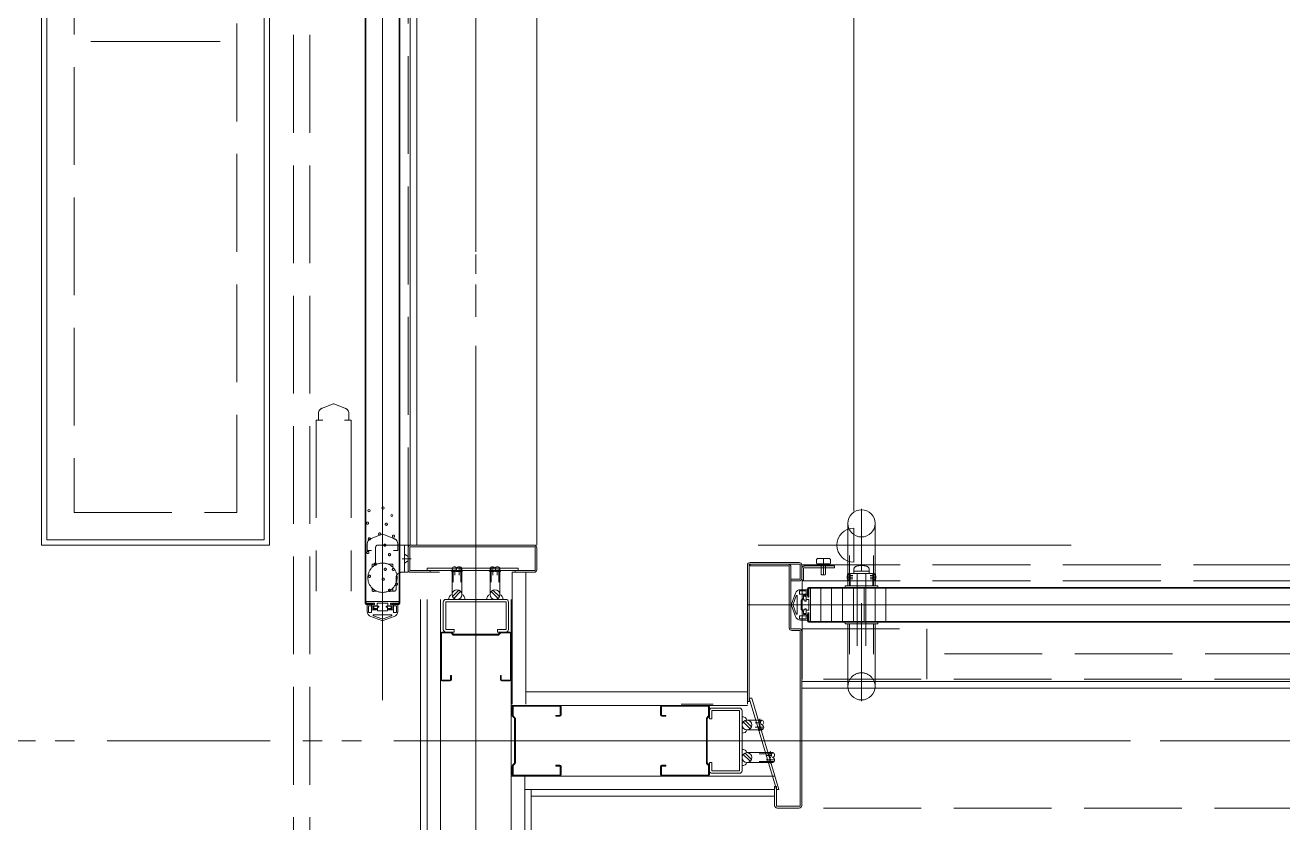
# Model space of a CAD drawing. Units: millimetres at full size. Extents: x -12803 to 120774, y -9413 to 101127.
# Drawn here: x 81859 to 83017, y 17721 to 18455 of the extents above; entities that cross this region are included whole.
import ezdxf

# ---------------------------------------------------------------- set-up
doc = ezdxf.new("R2010")
doc.units = ezdxf.units.MM
doc.header["$LTSCALE"] = 30
for name, pattern in [('CHAIN2', [12, 9, -1, 1, -1]), ('DASHED3', [4, 3, -1]), ('DOUBLE_CHAIN1', [8.8, 5, -1, 0.6, -0.6, 0.6, -1])]:
    doc.linetypes.add(name, pattern=pattern)
doc.layers.add('0-0_NoName', color=7, linetype='Continuous')
for name, color, linetype, lineweight in [('1-3_AIHO15-壁開口寸法・コメント', 7, 'Continuous', 15), ('2-1_躯体', 7, 'Continuous', 15), ('2-2_間仕切り芯', 7, 'DOUBLE_CHAIN1', 15), ('2-3_間仕切り', 7, 'Continuous', 15), ('2-A_建具', 7, 'Continuous', 15), ('2-B_金物', 7, 'Continuous', 15), ('3-2_AIHO08-壁芯', 7, 'CHAIN2', 15)]:
    doc.layers.add(name, color=color, linetype=linetype, lineweight=lineweight)

# ---------------------------------------------------------------- blocks, each defined once
blk = doc.blocks.new('グループ部品-720')
at = {"layer": '1-3_AIHO15-壁開口寸法・コメント'}
for p, q in [((82622.27, 18007.66), (82622.27, 18038.91)), ((82622.27, 17960.79), (82622.27, 17992.04))]:
    blk.add_line(p, q, dxfattribs=at)
blk.add_arc((82622.27, 17976.41), 15.62, 90, 270, dxfattribs=at)
blk = doc.blocks.new('グループ部品-722')
at = {"layer": '1-3_AIHO15-壁開口寸法・コメント'}
for p, q in [((82622.27, 18038.91), (82622.27, 19343.91)), ((82534.28, 17976.41), (82822.27, 17976.41))]:
    blk.add_line(p, q, dxfattribs=at)
blk.add_blockref('グループ部品-720', (0, 0), dxfattribs=at)
blk = doc.blocks.new('グループ部品-732')
at = {"layer": '2-1_躯体'}
for p, q in [((82320.36, 17841.41), (82524.36, 17841.41)), ((82306.86, 17828.91), (82524.36, 17828.91)), ((82306.86, 17763.91), (82549.36, 17763.91)), ((82319.36, 17751.41), (82549.36, 17751.41)), ((82325.36, 17745.41), (82549.36, 17745.41))]:
    blk.add_line(p, q, dxfattribs=at)
at = {"layer": '2-2_間仕切り芯'}
for p, q in [((82274.36, 20799.98), (82274.36, 5670.44)), ((81670.87, 17796.41), (85921.37, 17796.41))]:
    blk.add_line(p, q, dxfattribs=at)
at = {"layer": '2-3_間仕切り'}
for p, q in [((82313.36, 17955.31), (82229.36, 17955.31)), ((82313.36, 17953.01), (82229.36, 17953.01)), ((82223.36, 17926.41), (82223.36, 17251.41)), ((82229.36, 17926.41), (82229.36, 17251.41)), ((82241.86, 17926.41), (82241.86, 17222.01)), ((82306.86, 17926.41), (82306.86, 13982.41)), ((82319.36, 17763.91), (82319.36, 13328.91)), ((82325.36, 17751.41), (82325.36, 13347.41))]:
    blk.add_line(p, q, dxfattribs=at)
at = {"layer": '2-A_建具'}
for p, q in [((82330.36, 17976.41), (82330.36, 19408.81)), ((82213.86, 17976.41), (82213.86, 19406.41)), ((82219.86, 17976.41), (82219.86, 19406.41)), ((82188.36, 17833.68), (82188.36, 18768.96)), ((82172.36, 18625.11), (82172.36, 17922.71)), ((82172.96, 18625.41), (82172.96, 17922.41)), ((82203.76, 18625.41), (82203.76, 17922.41)), ((82204.36, 18625.11), (82204.36, 17922.71)), ((82172.36, 17978.01), (82172.36, 18027.41)), ((82204.36, 17978.01), (82204.36, 18027.41)), ((82616.86, 17938.91), (82616.86, 17996.41)), ((82641.86, 17938.91), (82641.86, 17996.41)), ((82204.36, 17976.41), (82270.36, 17976.41)), ((82211.86, 17951.61), (82211.86, 17976.41)), ((82211.86, 17953.81), (82211.86, 17974.01)), ((82213.46, 17974.81), (82328.76, 17974.81)), ((82213.46, 17953.01), (82213.46, 17974.81)), ((82214.26, 17976.41), (82327.96, 17976.41)), ((82328.76, 17974.81), (82328.76, 17953.01)), ((82330.36, 17974.01), (82330.36, 17953.81)), ((82526.76, 17960.41), (82571.96, 17960.41)), ((82211.66, 17951.41), (82205.86, 17951.41)), ((82213.46, 17953.01), (82232.36, 17953.01)), ((82240.86, 17951.41), (82214.26, 17951.41)), ((82229.36, 17953.01), (82229.36, 17955.31)), ((82232.36, 17951.41), (82232.36, 17953.01)), ((82252.36, 17954.91), (82252.36, 17930.91)), ((82253.36, 17953.76), (82253.36, 17942.21)), ((82254.86, 17953.42), (82254.86, 17948.65)), ((82258.86, 17956.4), (82258.86, 17948.65)), ((82260.36, 17956.07), (82260.36, 17942.21)), ((82261.36, 17954.91), (82261.36, 17930.91)), ((82287.36, 17954.91), (82287.36, 17930.91)), ((82288.36, 17956.07), (82288.36, 17942.21)), ((82289.86, 17956.4), (82289.86, 17948.65)), ((82293.86, 17953.42), (82293.86, 17948.65)), ((82295.36, 17953.76), (82295.36, 17942.21)), ((82296.36, 17954.91), (82296.36, 17930.91)), ((82327.96, 17951.41), (82307.86, 17951.41)), ((82307.86, 17951.41), (82307.86, 17829.91)), ((82310.36, 17953.01), (82310.36, 17951.41)), ((82310.36, 17953.01), (82328.76, 17953.01)), ((82313.36, 17955.31), (82313.36, 17953.01)), ((82320.36, 17951.41), (82320.36, 17829.91)), ((82524.36, 17829.91), (82524.36, 17958.01)), ((82525.96, 17958.81), (82525.96, 17832.41)), ((82525.96, 17958.81), (82572.76, 17958.81)), ((82526.96, 17958.81), (82526.96, 17957.21)), ((82526.96, 17957.21), (82562.76, 17957.21)), ((82562.76, 17957.21), (82562.76, 17900.21)), ((82564.36, 17956.41), (82564.36, 17899.41)), ((82572.76, 17945.01), (82572.76, 17958.81)), ((82574.36, 17945.81), (82574.36, 17958.01)), ((82574.36, 17954.81), (82574.36, 17944.21)), ((82618.86, 17938.91), (82618.86, 17949.41)), ((82639.86, 17938.91), (82639.86, 17949.41)), ((82564.36, 17945.01), (82572.76, 17945.01)), ((82564.36, 17943.41), (82571.96, 17943.41)), ((82575.96, 17944.21), (82574.36, 17944.21)), ((82579.76, 17929.91), (82579.76, 17936.51)), ((82580.36, 17929.91), (82580.36, 17936.81)), ((82580.36, 17936.81), (83403.36, 17936.81)), ((82580.66, 17937.41), (83403.06, 17937.41)), ((82580.86, 17928.66), (82580.86, 17936.16)), ((82581.36, 17936.66), (82581.86, 17936.66)), ((82582.36, 17921.71), (82582.36, 17936.16)), ((82591.86, 17906.01), (82591.86, 17936.81)), ((82601.86, 17906.01), (82601.86, 17936.81)), ((82611.86, 17906.01), (82611.86, 17936.81)), ((82644.36, 17938.91), (82614.36, 17938.91)), ((82614.36, 17937.41), (82614.36, 17938.91)), ((82644.36, 17937.41), (82614.36, 17937.41)), ((82621.86, 17906.01), (82621.86, 17936.81)), ((82631.86, 17906.01), (82631.86, 17936.81)), ((82641.86, 17906.01), (82641.86, 17936.81)), ((82644.36, 17937.41), (82644.36, 17938.91)), ((82651.86, 17906.01), (82651.86, 17936.81)), ((82246.76, 17926.41), (82301.96, 17926.41)), ((82252.76, 17929.04), (82258.72, 17935.01)), ((82253.99, 17927.44), (82260.32, 17933.78)), ((82294.72, 17927.44), (82288.39, 17933.78)), ((82295.95, 17929.04), (82289.99, 17935.01)), ((82568.55, 17932.13), (82564.88, 17922.1)), ((82566.48, 17922.1), (82569.29, 17929.77)), ((82570.26, 17913.22), (82570.26, 17929.6)), ((82572.26, 17934.21), (82578.56, 17934.21)), ((82572.26, 17931.41), (82572.26, 17934.21)), ((82574.76, 17931.41), (82572.26, 17931.41)), ((82573.25, 17935.41), (82579.46, 17935.41)), ((82573.76, 17925.91), (82577.26, 17925.91)), ((82573.76, 17916.91), (82573.76, 17925.91)), ((82574.76, 17931.41), (82574.76, 17926.91)), ((82574.76, 17926.91), (82575.96, 17926.91)), ((82574.86, 17931.41), (82578.52, 17931.41)), ((82574.86, 17927.41), (82574.86, 17931.41)), ((82575.86, 17930.41), (82578.36, 17930.41)), ((82575.96, 17926.91), (82575.96, 17928.91)), ((82576.46, 17929.41), (82577.76, 17929.41)), ((82577.26, 17925.91), (82577.26, 17924.91)), ((82577.26, 17924.91), (82578.26, 17924.91)), ((82578.26, 17924.91), (82578.26, 17928.91)), ((82578.36, 17930.41), (82578.36, 17926.41)), ((82578.36, 17926.41), (82580.86, 17926.41)), ((82578.56, 17931.41), (82578.56, 17934.21)), ((82578.56, 17931.41), (82579.76, 17931.41)), ((82579.86, 17928.66), (82579.51, 17930.59)), ((82579.76, 17929.91), (82580.36, 17929.91)), ((82579.86, 17928.66), (82580.86, 17928.66)), ((82580.86, 17916.41), (82580.86, 17926.41)), ((82173.11, 17923.41), (82173.11, 17923.91)), ((82179.86, 17921.81), (82173.26, 17921.81)), ((82188.06, 17924.41), (82173.61, 17924.41)), ((82181.11, 17922.91), (82173.61, 17922.91)), ((82174.36, 17915.3), (82174.36, 17921.51)), ((82178.36, 17920.61), (82175.56, 17920.61)), ((82175.56, 17914.31), (82175.56, 17920.61)), ((82178.36, 17914.31), (82175.56, 17914.31)), ((82178.36, 17920.61), (82178.36, 17921.81)), ((82178.36, 17916.91), (82178.36, 17920.58)), ((82182.36, 17916.91), (82178.36, 17916.91)), ((82178.36, 17916.81), (82182.86, 17916.81)), ((82178.36, 17916.81), (82178.36, 17914.31)), ((82181.11, 17921.91), (82179.18, 17921.56)), ((82179.36, 17917.91), (82179.36, 17920.41)), ((82179.36, 17920.41), (82183.36, 17920.41)), ((82180.36, 17918.51), (82180.36, 17919.81)), ((82184.86, 17920.31), (82180.86, 17920.31)), ((82182.86, 17918.01), (82180.86, 17918.01)), ((82181.11, 17921.91), (82181.11, 17922.91)), ((82182.86, 17916.81), (82182.86, 17918.01)), ((82183.36, 17920.41), (82183.36, 17922.91)), ((82193.36, 17922.91), (82183.36, 17922.91)), ((82183.86, 17915.81), (82183.86, 17919.31)), ((82183.86, 17919.31), (82184.86, 17919.31)), ((82192.86, 17915.81), (82183.86, 17915.81)), ((82184.86, 17919.31), (82184.86, 17920.31)), ((82188.06, 17924.41), (82188.36, 17924.11)), ((82188.36, 17924.11), (82188.66, 17924.41)), ((82203.11, 17924.41), (82188.66, 17924.41)), ((82191.86, 17919.31), (82191.86, 17920.31)), ((82195.86, 17920.31), (82191.86, 17920.31)), ((82192.86, 17919.31), (82191.86, 17919.31)), ((82192.86, 17915.81), (82192.86, 17919.31)), ((82193.36, 17922.91), (82193.36, 17920.41)), ((82197.36, 17920.41), (82193.36, 17920.41)), ((82193.86, 17916.81), (82193.86, 17918.01)), ((82193.86, 17918.01), (82195.86, 17918.01)), ((82193.86, 17916.81), (82198.36, 17916.81)), ((82194.36, 17916.91), (82194.36, 17917.91)), ((82197.36, 17917.91), (82194.36, 17917.91)), ((82198.36, 17916.91), (82194.36, 17916.91)), ((82195.61, 17921.91), (82195.61, 17922.91)), ((82203.11, 17922.91), (82195.61, 17922.91)), ((82197.54, 17921.56), (82195.61, 17921.91)), ((82196.36, 17918.51), (82196.36, 17919.81)), ((82196.86, 17921.81), (82196.86, 17922.41)), ((82203.76, 17922.41), (82196.86, 17922.41)), ((82203.46, 17921.81), (82196.86, 17921.81)), ((82197.36, 17917.91), (82197.36, 17920.41)), ((82198.36, 17920.61), (82198.36, 17921.81)), ((82201.16, 17920.61), (82198.36, 17920.61)), ((82198.36, 17916.91), (82198.36, 17920.58)), ((82198.36, 17914.31), (82198.36, 17916.81)), ((82201.16, 17914.31), (82198.36, 17914.31)), ((82201.16, 17914.31), (82201.16, 17920.61)), ((82202.36, 17915.3), (82202.36, 17921.51)), ((82203.61, 17923.41), (82203.61, 17923.91)), ((82244.36, 17924.01), (82244.36, 17898.81)), ((82246.66, 17924.11), (82246.66, 17898.71)), ((82246.66, 17924.11), (82302.06, 17924.11)), ((82302.06, 17924.11), (82302.06, 17898.71)), ((82304.36, 17924.01), (82304.36, 17898.81)), ((84033.08, 17921.41), (82524.36, 17921.41)), ((82568.55, 17910.69), (82564.88, 17920.72)), ((82569.29, 17913.05), (82566.48, 17920.72)), ((82573.76, 17916.91), (82577.26, 17916.91)), ((82574.76, 17915.91), (82575.96, 17915.91)), ((82574.76, 17915.91), (82574.76, 17911.41)), ((82574.86, 17911.41), (82574.86, 17915.41)), ((82574.86, 17915.41), (82575.86, 17915.41)), ((82575.86, 17912.41), (82575.86, 17915.41)), ((82575.96, 17915.91), (82575.96, 17913.91)), ((82576.46, 17913.41), (82577.76, 17913.41)), ((82577.26, 17917.91), (82578.26, 17917.91)), ((82577.26, 17916.91), (82577.26, 17917.91)), ((82578.26, 17913.91), (82578.26, 17917.91)), ((82580.86, 17916.41), (82578.36, 17916.41)), ((82578.36, 17912.41), (82578.36, 17916.41)), ((82579.51, 17912.23), (82579.86, 17914.16)), ((82579.76, 17912.91), (82580.36, 17912.91)), ((82579.76, 17906.31), (82579.76, 17912.91)), ((82579.86, 17914.16), (82580.86, 17914.16)), ((82580.36, 17906.01), (82580.36, 17912.91)), ((82580.86, 17906.66), (82580.86, 17914.16)), ((82582.36, 17921.71), (82582.06, 17921.41)), ((82582.06, 17921.41), (82582.36, 17921.11)), ((82582.36, 17906.66), (82582.36, 17921.11)), ((82177.64, 17910.61), (82187.67, 17906.93)), ((82187.67, 17908.53), (82180, 17911.34)), ((82196.54, 17912.31), (82180.17, 17912.31)), ((82196.72, 17911.34), (82189.04, 17908.53)), ((82199.08, 17910.61), (82189.04, 17906.93)), ((82572.26, 17911.41), (82574.76, 17911.41)), ((82572.26, 17908.61), (82572.26, 17911.41)), ((82572.26, 17908.61), (82578.56, 17908.61)), ((82573.25, 17907.41), (82579.46, 17907.41)), ((82574.86, 17911.41), (82578.52, 17911.41)), ((82575.86, 17912.41), (82578.36, 17912.41)), ((82578.56, 17908.61), (82578.56, 17911.41)), ((82578.56, 17911.41), (82579.76, 17911.41)), ((82580.36, 17906.01), (83403.36, 17906.01)), ((82580.66, 17905.41), (83403.06, 17905.41)), ((82581.36, 17906.16), (82581.86, 17906.16)), ((82614.36, 17905.41), (82614.36, 17903.91)), ((82644.36, 17905.41), (82614.36, 17905.41)), ((82644.36, 17903.91), (82614.36, 17903.91)), ((82616.86, 17903.91), (82616.86, 17846.41)), ((82641.86, 17903.91), (82641.86, 17846.41)), ((82644.36, 17905.41), (82644.36, 17903.91)), ((82241.86, 17895.21), (82241.86, 17852.61)), ((82242.66, 17895.61), (82242.66, 17852.21)), ((82242.66, 17895.61), (82251.52, 17895.61)), ((82243.06, 17896.41), (82254.36, 17896.41)), ((82246.66, 17898.71), (82254.36, 17898.71)), ((82253.52, 17893.61), (82251.52, 17895.61)), ((82253.86, 17894.41), (82252.21, 17896.06)), ((82253.52, 17893.61), (82295.19, 17893.61)), ((82253.86, 17894.41), (82294.86, 17894.41)), ((82254.36, 17898.71), (82254.36, 17896.41)), ((82294.36, 17898.71), (82294.36, 17896.41)), ((82294.36, 17898.71), (82302.06, 17898.71)), ((82294.36, 17896.41), (82305.66, 17896.41)), ((82296.5, 17896.06), (82294.86, 17894.41)), ((82297.19, 17895.61), (82295.19, 17893.61)), ((82297.19, 17895.61), (82306.06, 17895.61)), ((82306.06, 17895.61), (82306.06, 17852.21)), ((82306.86, 17895.21), (82306.86, 17852.61)), ((82564.36, 17899.41), (82571.96, 17899.41)), ((82565.16, 17897.81), (82572.76, 17897.81)), ((82572.76, 17897.81), (82572.76, 17736.01)), ((82574.36, 17897.01), (82574.36, 17736.81)), ((82251.06, 17856.41), (82251.06, 17852.21)), ((82251.86, 17856.41), (82251.06, 17856.41)), ((82251.86, 17856.41), (82251.86, 17852.61)), ((82296.86, 17856.41), (82296.86, 17852.61)), ((82297.66, 17856.41), (82296.86, 17856.41)), ((82297.66, 17856.41), (82297.66, 17852.21)), ((82242.66, 17852.21), (82251.06, 17852.21)), ((82250.66, 17851.41), (82243.06, 17851.41)), ((82297.66, 17852.21), (82306.06, 17852.21)), ((82305.66, 17851.41), (82298.06, 17851.41)), ((84004.36, 17850.91), (82574.36, 17850.91)), ((84004.36, 17844.91), (82574.36, 17844.91)), ((82524.36, 17832.41), (82525.96, 17832.41)), ((82307.86, 17819.41), (82307.86, 17827.71)), ((82308.66, 17827.81), (82308.66, 17819.37)), ((82308.96, 17828.11), (82351.76, 17828.11)), ((82309.06, 17828.91), (82351.66, 17828.91)), ((82352.06, 17827.81), (82352.06, 17820.01)), ((82352.86, 17820.11), (82352.86, 17827.71)), ((82444.36, 17820.11), (82444.36, 17827.71)), ((82445.16, 17828.11), (82445.16, 17819.71)), ((82488.56, 17828.11), (82445.16, 17828.11)), ((82488.16, 17828.91), (82445.56, 17828.91)), ((82492.76, 17829.91), (82463.36, 17829.91)), ((82488.56, 17828.11), (82488.56, 17819.24)), ((82489.36, 17816.41), (82489.36, 17827.71)), ((82517.06, 17824.11), (82491.66, 17824.11)), ((82491.66, 17824.11), (82491.66, 17816.41)), ((82516.96, 17826.41), (82491.76, 17826.41)), ((82517.06, 17824.11), (82517.06, 17768.71)), ((82519.36, 17824.01), (82519.36, 17768.81)), ((82309.77, 17817), (82308.21, 17818.56)), ((82310.3, 17817.59), (82308.74, 17819.15)), ((82309.86, 17816.79), (82309.86, 17776.03)), ((82310.66, 17816.74), (82310.66, 17776.08)), ((82347.86, 17819.71), (82351.76, 17819.71)), ((82347.86, 17818.91), (82347.86, 17819.71)), ((82347.86, 17818.91), (82351.66, 17818.91)), ((82449.36, 17819.71), (82445.16, 17819.71)), ((82449.36, 17818.91), (82445.56, 17818.91)), ((82449.36, 17818.91), (82449.36, 17819.71)), ((82486.56, 17817.24), (82488.56, 17819.24)), ((82486.56, 17817.24), (82486.56, 17775.58)), ((82487.36, 17816.91), (82489, 17818.56)), ((82487.36, 17816.91), (82487.36, 17775.91)), ((82491.66, 17816.41), (82489.36, 17816.41)), ((82520.39, 17813.78), (82526.72, 17807.44)), ((82521.8, 17815.19), (82527.95, 17809.04)), ((82537.86, 17815.41), (82523.86, 17815.41)), ((82536.37, 17812.91), (82531.6, 17812.91)), ((82539.34, 17808.91), (82531.6, 17808.91)), ((82536.7, 17814.41), (82535.16, 17814.41)), ((82537.86, 17806.41), (82523.86, 17806.41)), ((82539.01, 17807.41), (82535.16, 17807.41)), ((82274.36, 17796.41), (82492.36, 17796.41)), ((82308.21, 17774.26), (82309.77, 17775.82)), ((82308.74, 17773.67), (82310.3, 17775.23)), ((82488.56, 17773.58), (82486.56, 17775.58)), ((82489, 17774.26), (82487.36, 17775.91)), ((82489.36, 17765.11), (82489.36, 17776.41)), ((82491.66, 17776.41), (82489.36, 17776.41)), ((82491.66, 17776.41), (82491.66, 17768.71)), ((82520.39, 17783.78), (82526.72, 17777.44)), ((82521.8, 17785.19), (82527.95, 17779.04)), ((82547.86, 17785.41), (82523.86, 17785.41)), ((82547.86, 17776.41), (82523.86, 17776.41)), ((82546.7, 17784.41), (82535.16, 17784.41)), ((82549.01, 17777.41), (82535.16, 17777.41)), ((82546.37, 17782.91), (82541.6, 17782.91)), ((82549.34, 17778.91), (82541.6, 17778.91)), ((82307.86, 17765.11), (82307.86, 17773.41)), ((82308.66, 17773.45), (82308.66, 17765.01)), ((82308.96, 17764.71), (82351.76, 17764.71)), ((82309.06, 17763.91), (82351.66, 17763.91)), ((82347.86, 17773.91), (82351.66, 17773.91)), ((82347.86, 17773.11), (82347.86, 17773.91)), ((82347.86, 17773.11), (82351.76, 17773.11)), ((82352.06, 17772.81), (82352.06, 17765.01)), ((82352.86, 17765.11), (82352.86, 17772.71)), ((82444.36, 17765.11), (82444.36, 17772.71)), ((82449.36, 17773.11), (82445.16, 17773.11)), ((82445.16, 17773.11), (82445.16, 17764.71)), ((82488.56, 17764.71), (82445.16, 17764.71)), ((82449.36, 17773.91), (82445.56, 17773.91)), ((82488.16, 17763.91), (82445.56, 17763.91)), ((82449.36, 17773.11), (82449.36, 17773.91)), ((82488.56, 17773.58), (82488.56, 17764.71)), ((82517.06, 17768.71), (82491.66, 17768.71)), ((82516.96, 17766.41), (82491.76, 17766.41)), ((82549.36, 17736.81), (82549.36, 17754.41)), ((82550.96, 17754.41), (82549.36, 17754.41)), ((82550.96, 17754.41), (82550.96, 17736.01)), ((82572.76, 17736.01), (82550.96, 17736.01)), ((82571.96, 17734.41), (82551.76, 17734.41))]:
    blk.add_line(p, q, dxfattribs=at)
at = {"layer": '2-A_建具', "linetype": 'DASHED3'}
for p, q in [((82106.36, 19405.91), (82106.36, 17261.41)), ((82121.36, 19405.91), (82121.36, 17261.41)), ((82211.86, 17976.41), (82211.86, 19406.41)), ((82143.08, 18106.41), (82133, 18102.44)), ((82143.63, 18106.41), (82143.08, 18106.41)), ((82143.63, 18106.41), (82153.71, 18102.44)), ((82127.36, 18091.41), (82133.36, 18091.41)), ((82127.36, 18091.41), (82127.36, 17933.91)), ((82129.36, 18097.63), (82129.36, 18091.41)), ((82153.36, 18091.41), (82159.36, 18091.41)), ((82157.36, 18097.63), (82157.36, 18091.41)), ((82159.36, 18091.41), (82159.36, 17933.91)), ((82629.36, 17832.91), (82629.36, 18009.91)), ((82188.08, 17986.41), (82178, 17982.44)), ((82188.63, 17986.41), (82188.08, 17986.41)), ((82188.63, 17986.41), (82198.71, 17982.44)), ((82174.36, 17977.63), (82174.36, 17971.41)), ((82174.36, 17971.41), (82178.36, 17971.41)), ((82182.06, 17974.41), (82182.06, 17958.91)), ((82204.36, 17976.41), (82184.06, 17976.41)), ((82198.36, 17971.41), (82202.36, 17971.41)), ((82202.36, 17977.63), (82202.36, 17971.41)), ((82208.66, 17951.41), (82208.66, 17976.41)), ((82206.31, 17963.91), (82214.76, 17963.91)), ((82208.66, 17968.16), (82211.86, 17966.01)), ((82208.66, 17959.91), (82211.86, 17961.81)), ((82587.86, 17963.21), (82588.86, 17964.21)), ((82587.86, 17963.21), (82587.86, 17959.71)), ((82588.36, 17959.21), (82587.86, 17959.71)), ((82588.36, 17959.21), (82600.36, 17959.21)), ((82588.86, 17964.21), (82599.86, 17964.21)), ((82589.36, 17959.21), (82589.36, 17958.41)), ((82594.36, 17964.21), (82594.36, 17949.21)), ((82599.36, 17959.21), (82599.36, 17958.41)), ((82599.86, 17964.21), (82600.86, 17963.21)), ((82600.36, 17959.21), (82600.86, 17959.71)), ((82600.86, 17963.21), (82600.86, 17959.71)), ((82618.36, 17938.91), (82618.36, 17966.78)), ((82640.36, 17938.91), (82640.36, 17966.78)), ((82183.26, 17958.91), (82178.86, 17958.91)), ((82178.86, 17956), (82178.86, 17958.91)), ((82197.86, 17958.91), (82193.46, 17958.91)), ((82197.86, 17956), (82197.86, 17958.91)), ((82574.86, 17852.91), (82574.86, 17958.41)), ((82574.86, 17958.41), (84719.36, 17958.41)), ((82604.36, 17955.61), (82575.96, 17955.61)), ((82575.96, 17955.61), (82575.96, 17944.21)), ((82604.36, 17957.21), (82576.76, 17957.21)), ((82592.36, 17949.61), (82592.36, 17958.41)), ((82592.76, 17949.21), (82592.36, 17949.61)), ((82596.36, 17949.61), (82596.36, 17958.41)), ((82604.36, 17957.21), (82604.36, 17955.61)), ((82617.06, 17950.41), (82616.86, 17950.41)), ((82617.06, 17950.41), (82617.06, 17943.41)), ((82617.06, 17950.41), (82619.06, 17948.41)), ((82619.06, 17948.41), (82621.44, 17948.41)), ((82638.86, 17950.41), (82619.86, 17950.41)), ((82622.36, 17950.41), (82622.36, 17954.07)), ((82622.36, 17952.41), (82636.36, 17952.41)), ((82625.36, 17950.41), (82625.36, 17883.7)), ((82633.36, 17883.7), (82633.36, 17950.41)), ((82636.36, 17950.41), (82636.36, 17954.07)), ((82639.66, 17948.41), (82637.28, 17948.41)), ((82641.66, 17950.41), (82639.66, 17948.41)), ((82641.66, 17950.41), (82641.86, 17950.41)), ((82641.66, 17950.41), (82641.66, 17943.41)), ((82178.86, 17933.91), (82178.86, 17936.82)), ((82197.86, 17933.91), (82197.86, 17936.82)), ((82200.86, 17935.91), (82200.86, 17946.41)), ((82574.86, 17943.41), (84719.36, 17943.41)), ((82621.44, 17946.91), (82616.26, 17946.91)), ((82617.06, 17943.41), (82619.06, 17945.41)), ((82619.06, 17945.41), (82621.44, 17945.41)), ((82642.46, 17946.91), (82637.28, 17946.91)), ((82639.66, 17945.41), (82637.28, 17945.41)), ((82641.66, 17943.41), (82639.66, 17945.41)), ((82183.26, 17933.91), (82178.86, 17933.91)), ((82198.86, 17933.91), (82193.46, 17933.91)), ((82618.36, 17903.91), (82618.36, 17876.04)), ((82640.36, 17903.91), (82640.36, 17876.04)), ((82574.36, 17899.41), (82689.36, 17899.41)), ((82689.36, 17899.41), (82689.36, 17852.91)), ((84115.81, 17876.41), (82694.36, 17876.41)), ((84004.36, 17852.91), (82574.36, 17852.91)), ((82525.96, 17835.41), (82550.96, 17751.41)), ((82553.26, 17751.41), (82550.96, 17751.41)), ((84004.36, 17734.41), (82571.96, 17734.41))]:
    blk.add_line(p, q, dxfattribs=at)
for points in [[(82592.76, 17949.21), (82595.96, 17949.21), (82596.36, 17949.61)], [(82525.96, 17835.41), (82528.26, 17835.41), (82553.26, 17751.41)]]:
    blk.add_lwpolyline(points, dxfattribs=at)
at = {"layer": '2-A_建具'}
for points in [[(82574.86, 17927.41), (82575.86, 17927.41), (82575.86, 17930.41)], [(82179.86, 17921.81), (82179.86, 17922.41), (82172.96, 17922.41)], [(82182.36, 17916.91), (82182.36, 17917.91), (82179.36, 17917.91)]]:
    blk.add_lwpolyline(points, dxfattribs=at)
for centre, radius in [((82175.91, 18008.17), 1), ((82188.88, 18010.53), 1), ((82196.93, 18003.72), 1), ((82256.86, 17930.91), 4.5), ((82291.86, 17930.91), 4.5), ((82523.86, 17810.91), 4.5), ((82523.86, 17780.91), 4.5)]:
    blk.add_circle(centre, radius, dxfattribs=at)
at = {"layer": '2-A_建具', "linetype": 'DASHED3'}
for centre, radius in [((82174.58, 17996.68), 1), ((82191.88, 17995.61), 1), ((82176.3, 17982.2), 1), ((82185.79, 17986.68), 1), ((82198.51, 17984.67), 1), ((82190.47, 17976.37), 1), ((82174.92, 17969.69), 1), ((82188.36, 17946.41), 13.5), ((82181.74, 17958.9), 1), ((82194.77, 17967.65), 1), ((82176.39, 17947.73), 1), ((82190.91, 17954.15), 1), ((82198.38, 17954.1), 1), ((82189.05, 17945.07), 1), ((82201.29, 17940.55), 1), ((82179.89, 17934.78), 1), ((82194.77, 17934.78), 1)]:
    blk.add_circle(centre, radius, dxfattribs=at)
for centre, radius, start, end in [((82134.36, 18097.63), 5, 105.75454, 180), ((82152.36, 18097.63), 5, 0, 74.24546), ((82179.36, 17977.63), 5, 105.75454, 180), ((82197.36, 17977.63), 5, 0, 74.24546), ((82184.06, 17974.41), 2, 90, 180), ((82205.86, 17946.41), 5, 107.4576, 180), ((82205.86, 17946.41), 5, 90, 107.4576), ((82576.76, 17954.81), 2.4, 90, 180), ((82626.76, 17946.91), 10.51, 160.54484, 199.45516), ((82619.86, 17949.41), 1, 90, 180), ((82625.36, 17954.07), 3, 105.46601, 180), ((82629.36, 17939.61), 18, 74.53399, 105.46601), ((82633.36, 17954.07), 3, 0, 74.53399), ((82638.86, 17949.41), 1, 0, 90), ((82631.95, 17946.91), 10.51, 340.54484, 19.45516), ((82198.86, 17935.91), 2, 270, 0), ((82629.36, 17846.41), 12.5, 0, 180)]:
    blk.add_arc(centre, radius, start, end, dxfattribs=at)
at = {"layer": '2-A_建具'}
for centre, radius, start, end in [((82629.36, 17996.41), 12.5, 0, 180), ((82629.36, 17996.41), 12.5, 180, 0), ((82214.26, 17974.01), 2.4, 90, 180), ((82327.96, 17974.01), 2.4, 0, 90), ((82526.76, 17958.01), 2.4, 90, 180), ((82571.96, 17958.01), 2.4, 0, 90), ((82214.26, 17953.81), 2.4, 180, 270), ((82252.36, 17953.01), 1, 180, 334.15807), ((82254.61, 17953.97), 2.44, 22.61986, 157.38014), ((82254.61, 17955.85), 2.44, 202.61986, 337.38014), ((82254.16, 17953.01), 1, 180, 334.15807), ((82255.96, 17953.01), 1, 180, 334.15807), ((82257.76, 17953.01), 1, 180, 334.15807), ((82259.11, 17953.97), 2.44, 22.61986, 157.38014), ((82259.56, 17953.01), 1, 180, 334.15807), ((82261.36, 17953.01), 1, 180, 0), ((82287.36, 17953.01), 1, 180, 0), ((82289.61, 17953.97), 2.44, 22.61986, 157.38014), ((82289.16, 17953.01), 1, 205.84193, 0), ((82290.96, 17953.01), 1, 205.84193, 0), ((82294.11, 17953.97), 2.44, 22.61986, 157.38014), ((82294.11, 17955.85), 2.44, 202.61986, 337.38014), ((82292.76, 17953.01), 1, 205.84193, 0), ((82294.56, 17953.01), 1, 205.84193, 0), ((82296.36, 17953.01), 1, 205.84193, 0), ((82327.96, 17953.81), 2.4, 270, 0), ((82561.96, 17956.41), 2.4, 0, 90), ((82571.96, 17945.81), 2.4, 270, 0), ((82580.66, 17936.51), 0.9, 90, 180), ((82581.36, 17936.16), 0.5, 90, 180), ((82581.86, 17936.16), 0.5, 0, 90), ((82246.76, 17924.01), 2.4, 90, 180), ((82253.4, 17926.98), 4.02, 104.9838, 188.17994), ((82260.32, 17926.98), 4.02, 351.82006, 75.0162), ((82288.4, 17926.98), 4.02, 104.9838, 188.17994), ((82295.32, 17926.98), 4.02, 351.82006, 75.0162), ((82301.96, 17924.01), 2.4, 0, 90), ((82573.25, 17930.41), 5, 90, 159.87556), ((82569.76, 17929.6), 0.5, 0, 159.87556), ((82576.46, 17928.91), 0.5, 90, 180), ((82577.76, 17928.91), 0.5, 0, 90), ((82578.52, 17930.41), 1, 10.30485, 90), ((82579.46, 17935.11), 0.3, 0, 90), ((82173.26, 17922.71), 0.9, 180, 270), ((82173.61, 17923.91), 0.5, 90, 180), ((82173.61, 17923.41), 0.5, 180, 270), ((82174.66, 17921.51), 0.3, 90, 180), ((82179.36, 17915.3), 5, 180, 249.87556), ((82179.36, 17920.58), 1, 100.30485, 180), ((82180.86, 17919.81), 0.5, 90, 180), ((82180.86, 17918.51), 0.5, 180, 270), ((82195.86, 17919.81), 0.5, 0, 90), ((82195.86, 17918.51), 0.5, 270, 0), ((82197.36, 17920.58), 1, 0, 79.69515), ((82197.36, 17915.3), 5, 290.12444, 0), ((82202.06, 17921.51), 0.3, 0, 90), ((82203.11, 17923.91), 0.5, 0, 90), ((82203.11, 17923.41), 0.5, 270, 0), ((82203.46, 17922.71), 0.9, 270, 0), ((82566.76, 17921.41), 2, 159.87556, 200.12444), ((82568.35, 17921.41), 2, 159.87556, 200.12444), ((82569.76, 17913.22), 0.5, 200.12444, 0), ((82576.46, 17913.91), 0.5, 180, 270), ((82577.76, 17913.91), 0.5, 270, 0), ((82180.17, 17911.81), 0.5, 90, 249.87556), ((82188.36, 17910.41), 2, 249.87556, 290.12444), ((82188.36, 17908.81), 2, 249.87556, 290.12444), ((82196.54, 17911.81), 0.5, 290.12444, 90), ((82573.25, 17912.41), 5, 200.12444, 270), ((82578.52, 17912.41), 1, 270, 349.69515), ((82579.46, 17907.71), 0.3, 270, 0), ((82580.66, 17906.31), 0.9, 180, 270), ((82581.36, 17906.66), 0.5, 180, 270), ((82581.86, 17906.66), 0.5, 270, 0), ((82243.06, 17895.21), 1.2, 90, 180), ((82246.76, 17898.81), 2.4, 180, 270), ((82251.36, 17895.21), 1.2, 45, 90), ((82297.35, 17895.21), 1.2, 90, 135), ((82301.96, 17898.81), 2.4, 270, 0), ((82305.66, 17895.21), 1.2, 0, 90), ((82565.16, 17900.21), 2.4, 180, 270), ((82571.96, 17897.01), 2.4, 0, 90), ((82243.06, 17852.61), 1.2, 180, 270), ((82250.66, 17852.61), 1.2, 270, 0), ((82298.06, 17852.61), 1.2, 180, 270), ((82305.66, 17852.61), 1.2, 270, 0), ((82629.36, 17846.41), 12.5, 180, 0), ((82309.06, 17827.71), 1.2, 90, 180), ((82308.96, 17827.81), 0.3, 90, 180), ((82351.66, 17827.71), 1.2, 0, 90), ((82351.76, 17827.81), 0.3, 0, 90), ((82445.56, 17827.71), 1.2, 90, 180), ((82488.16, 17827.71), 1.2, 0, 90), ((82491.76, 17824.01), 2.4, 90, 180), ((82516.96, 17824.01), 2.4, 0, 90), ((82309.06, 17819.41), 1.2, 180, 225), ((82308.96, 17819.37), 0.3, 180, 225), ((82309.56, 17816.79), 0.3, 0, 45), ((82309.46, 17816.74), 1.2, 0, 45), ((82351.66, 17820.11), 1.2, 270, 0), ((82351.76, 17820.01), 0.3, 270, 0), ((82445.56, 17820.11), 1.2, 180, 270), ((82488.16, 17819.41), 1.2, 315, 0), ((82519.93, 17814.37), 4.02, 14.9838, 98.17994), ((82535.96, 17815.41), 1, 90, 244.15807), ((82535.96, 17813.61), 1, 90, 244.15807), ((82535.96, 17811.81), 1, 90, 244.15807), ((82535.96, 17810.01), 1, 90, 244.15807), ((82535.96, 17808.21), 1, 90, 244.15807), ((82538.79, 17813.16), 2.44, 112.61986, 247.38014), ((82536.92, 17813.16), 2.44, 292.61986, 67.38014), ((82536.92, 17808.66), 2.44, 292.61986, 67.38014), ((82519.93, 17807.45), 4.02, 261.82006, 345.0162), ((82535.96, 17806.41), 1, 90, 270), ((82519.93, 17784.37), 4.02, 14.9838, 98.17994), ((82545.96, 17785.41), 1, 90, 244.15807), ((82309.06, 17773.41), 1.2, 135, 180), ((82309.56, 17776.03), 0.3, 315, 0), ((82309.46, 17776.08), 1.2, 315, 0), ((82488.16, 17773.41), 1.2, 0, 45), ((82519.93, 17777.45), 4.02, 261.82006, 345.0162), ((82545.96, 17783.61), 1, 90, 244.15807), ((82545.96, 17781.81), 1, 90, 244.15807), ((82545.96, 17780.01), 1, 90, 244.15807), ((82545.96, 17778.21), 1, 90, 244.15807), ((82545.96, 17776.41), 1, 90, 270), ((82548.79, 17783.16), 2.44, 112.61986, 247.38014), ((82546.92, 17783.16), 2.44, 292.61986, 67.38014), ((82546.92, 17778.66), 2.44, 292.61986, 67.38014), ((82309.06, 17765.11), 1.2, 180, 270), ((82308.96, 17773.45), 0.3, 135, 180), ((82308.96, 17765.01), 0.3, 180, 270), ((82351.66, 17772.71), 1.2, 0, 90), ((82351.66, 17765.11), 1.2, 270, 0), ((82351.76, 17772.81), 0.3, 0, 90), ((82351.76, 17765.01), 0.3, 270, 0), ((82445.56, 17772.71), 1.2, 90, 180), ((82445.56, 17765.11), 1.2, 180, 270), ((82488.16, 17765.11), 1.2, 270, 0), ((82491.76, 17768.81), 2.4, 180, 270), ((82516.96, 17768.81), 2.4, 270, 0), ((82551.76, 17736.81), 2.4, 180, 270), ((82571.96, 17736.81), 2.4, 270, 0)]:
    blk.add_arc(centre, radius, start, end, dxfattribs=at)
at = {"layer": '2-B_金物'}
for p, q in [((81874.36, 19406.41), (81874.36, 17976.41)), ((81879.36, 19401.41), (81879.36, 17981.41)), ((82079.36, 17981.41), (82079.36, 19401.41)), ((82084.36, 17976.41), (82084.36, 19406.41)), ((82038.79, 18439.96), (81919.92, 18439.96)), ((81874.36, 17976.41), (82084.36, 17976.41)), ((81879.36, 17981.41), (82079.36, 17981.41))]:
    blk.add_line(p, q, dxfattribs=at)
at = {"layer": '2-B_金物', "linetype": 'DASHED3'}
for p, q in [((81904.36, 19376.41), (81904.36, 18006.41)), ((82054.36, 18006.41), (82054.36, 19376.41)), ((81904.36, 18006.41), (82054.36, 18006.41))]:
    blk.add_line(p, q, dxfattribs=at)
at = {"layer": '3-2_AIHO08-壁芯'}
blk.add_line((84974.36, 17796.41), (82274.36, 17796.41), dxfattribs=at)
blk.add_lwpolyline([(82274.36, 19596.41), (82274.36, 13296.41), (82274.36, 6996.41)], dxfattribs=at)
at = {"layer": '1-3_AIHO15-壁開口寸法・コメント'}
blk.add_blockref('グループ部品-722', (0, 0), dxfattribs=at)
blk = doc.blocks.new('グループ部品-751')
at = {"layer": '1-3_AIHO15-壁開口寸法・コメント'}
for p, q in [((82622.27, 18007.66), (82622.27, 18038.91)), ((82622.27, 17960.79), (82622.27, 17992.04))]:
    blk.add_line(p, q, dxfattribs=at)
blk.add_arc((82622.27, 17976.41), 15.62, 90, 270, dxfattribs=at)
blk = doc.blocks.new('グループ部品-753')
at = {"layer": '1-3_AIHO15-壁開口寸法・コメント'}
for p, q in [((82622.27, 18038.91), (82622.27, 19343.91)), ((82534.28, 17976.41), (82822.27, 17976.41))]:
    blk.add_line(p, q, dxfattribs=at)
blk.add_blockref('グループ部品-751', (0, 0), dxfattribs=at)
blk = doc.blocks.new('グループ部品-763')
at = {"layer": '2-2_間仕切り芯'}
blk.add_line((81670.87, 17796.41), (85921.37, 17796.41), dxfattribs=at)
at = {"layer": '2-A_建具', "linetype": 'DASHED3'}
for p, q in [((82629.36, 17832.91), (82629.36, 18009.91)), ((82587.86, 17963.21), (82588.86, 17964.21)), ((82587.86, 17963.21), (82587.86, 17959.71)), ((82588.36, 17959.21), (82587.86, 17959.71)), ((82588.36, 17959.21), (82600.36, 17959.21)), ((82588.86, 17964.21), (82599.86, 17964.21)), ((82589.36, 17959.21), (82589.36, 17958.41)), ((82594.36, 17964.21), (82594.36, 17949.21)), ((82599.36, 17959.21), (82599.36, 17958.41)), ((82599.86, 17964.21), (82600.86, 17963.21)), ((82600.36, 17959.21), (82600.86, 17959.71)), ((82600.86, 17963.21), (82600.86, 17959.71)), ((82618.36, 17938.91), (82618.36, 17966.78)), ((82640.36, 17938.91), (82640.36, 17966.78)), ((82574.86, 17852.91), (82574.86, 17958.41)), ((82574.86, 17958.41), (84719.36, 17958.41)), ((82604.36, 17955.61), (82575.96, 17955.61)), ((82575.96, 17955.61), (82575.96, 17944.21)), ((82604.36, 17957.21), (82576.76, 17957.21)), ((82592.36, 17949.61), (82592.36, 17958.41)), ((82592.76, 17949.21), (82592.36, 17949.61)), ((82596.36, 17949.61), (82596.36, 17958.41)), ((82604.36, 17957.21), (82604.36, 17955.61)), ((82617.06, 17950.41), (82616.86, 17950.41)), ((82617.06, 17950.41), (82617.06, 17943.41)), ((82617.06, 17950.41), (82619.06, 17948.41)), ((82619.06, 17948.41), (82621.44, 17948.41)), ((82638.86, 17950.41), (82619.86, 17950.41)), ((82622.36, 17950.41), (82622.36, 17954.07)), ((82622.36, 17952.41), (82636.36, 17952.41)), ((82625.36, 17950.41), (82625.36, 17883.7)), ((82633.36, 17883.7), (82633.36, 17950.41)), ((82636.36, 17950.41), (82636.36, 17954.07)), ((82639.66, 17948.41), (82637.28, 17948.41)), ((82641.66, 17950.41), (82639.66, 17948.41)), ((82641.66, 17950.41), (82641.86, 17950.41)), ((82641.66, 17950.41), (82641.66, 17943.41)), ((82574.86, 17943.41), (84719.36, 17943.41)), ((82621.44, 17946.91), (82616.26, 17946.91)), ((82617.06, 17943.41), (82619.06, 17945.41)), ((82619.06, 17945.41), (82621.44, 17945.41)), ((82642.46, 17946.91), (82637.28, 17946.91)), ((82639.66, 17945.41), (82637.28, 17945.41)), ((82641.66, 17943.41), (82639.66, 17945.41)), ((82618.36, 17903.91), (82618.36, 17876.04)), ((82640.36, 17903.91), (82640.36, 17876.04)), ((82574.36, 17899.41), (82689.36, 17899.41)), ((82689.36, 17899.41), (82689.36, 17852.91)), ((84115.81, 17876.41), (82694.36, 17876.41)), ((84004.36, 17852.91), (82574.36, 17852.91)), ((82525.96, 17835.41), (82550.96, 17751.41)), ((82553.26, 17751.41), (82550.96, 17751.41)), ((84004.36, 17734.41), (82571.96, 17734.41))]:
    blk.add_line(p, q, dxfattribs=at)
at = {"layer": '2-A_建具'}
for p, q in [((82616.86, 17938.91), (82616.86, 17996.41)), ((82641.86, 17938.91), (82641.86, 17996.41)), ((82526.76, 17960.41), (82571.96, 17960.41)), ((82524.36, 17829.91), (82524.36, 17958.01)), ((82525.96, 17958.81), (82525.96, 17832.41)), ((82525.96, 17958.81), (82572.76, 17958.81)), ((82526.96, 17958.81), (82526.96, 17957.21)), ((82526.96, 17957.21), (82562.76, 17957.21)), ((82562.76, 17957.21), (82562.76, 17900.21)), ((82564.36, 17956.41), (82564.36, 17899.41)), ((82572.76, 17945.01), (82572.76, 17958.81)), ((82574.36, 17945.81), (82574.36, 17958.01)), ((82574.36, 17954.81), (82574.36, 17944.21)), ((82618.86, 17938.91), (82618.86, 17949.41)), ((82639.86, 17938.91), (82639.86, 17949.41)), ((82564.36, 17945.01), (82572.76, 17945.01)), ((82564.36, 17943.41), (82571.96, 17943.41)), ((82575.96, 17944.21), (82574.36, 17944.21)), ((82579.76, 17929.91), (82579.76, 17936.51)), ((82580.36, 17929.91), (82580.36, 17936.81)), ((82580.36, 17936.81), (83403.36, 17936.81)), ((82580.66, 17937.41), (83403.06, 17937.41)), ((82580.86, 17928.66), (82580.86, 17936.16)), ((82581.36, 17936.66), (82581.86, 17936.66)), ((82582.36, 17921.71), (82582.36, 17936.16)), ((82591.86, 17906.01), (82591.86, 17936.81)), ((82601.86, 17906.01), (82601.86, 17936.81)), ((82611.86, 17906.01), (82611.86, 17936.81)), ((82644.36, 17938.91), (82614.36, 17938.91)), ((82614.36, 17937.41), (82614.36, 17938.91)), ((82644.36, 17937.41), (82614.36, 17937.41)), ((82621.86, 17906.01), (82621.86, 17936.81)), ((82631.86, 17906.01), (82631.86, 17936.81)), ((82641.86, 17906.01), (82641.86, 17936.81)), ((82644.36, 17937.41), (82644.36, 17938.91)), ((82651.86, 17906.01), (82651.86, 17936.81)), ((82246.76, 17926.41), (82301.96, 17926.41)), ((82568.55, 17932.13), (82564.88, 17922.1)), ((82566.48, 17922.1), (82569.29, 17929.77)), ((82570.26, 17913.22), (82570.26, 17929.6)), ((82572.26, 17934.21), (82578.56, 17934.21)), ((82572.26, 17931.41), (82572.26, 17934.21)), ((82574.76, 17931.41), (82572.26, 17931.41)), ((82573.25, 17935.41), (82579.46, 17935.41)), ((82573.76, 17925.91), (82577.26, 17925.91)), ((82573.76, 17916.91), (82573.76, 17925.91)), ((82574.76, 17931.41), (82574.76, 17926.91)), ((82574.76, 17926.91), (82575.96, 17926.91)), ((82574.86, 17931.41), (82578.52, 17931.41)), ((82574.86, 17927.41), (82574.86, 17931.41)), ((82575.86, 17930.41), (82578.36, 17930.41)), ((82575.96, 17926.91), (82575.96, 17928.91)), ((82576.46, 17929.41), (82577.76, 17929.41)), ((82577.26, 17925.91), (82577.26, 17924.91)), ((82577.26, 17924.91), (82578.26, 17924.91)), ((82578.26, 17924.91), (82578.26, 17928.91)), ((82578.36, 17930.41), (82578.36, 17926.41)), ((82578.36, 17926.41), (82580.86, 17926.41)), ((82578.56, 17931.41), (82578.56, 17934.21)), ((82578.56, 17931.41), (82579.76, 17931.41)), ((82579.86, 17928.66), (82579.51, 17930.59)), ((82579.76, 17929.91), (82580.36, 17929.91)), ((82579.86, 17928.66), (82580.86, 17928.66)), ((82580.86, 17916.41), (82580.86, 17926.41)), ((84033.08, 17921.41), (82524.36, 17921.41)), ((82568.55, 17910.69), (82564.88, 17920.72)), ((82569.29, 17913.05), (82566.48, 17920.72)), ((82573.76, 17916.91), (82577.26, 17916.91)), ((82574.76, 17915.91), (82575.96, 17915.91)), ((82574.76, 17915.91), (82574.76, 17911.41)), ((82574.86, 17911.41), (82574.86, 17915.41)), ((82574.86, 17915.41), (82575.86, 17915.41)), ((82575.86, 17912.41), (82575.86, 17915.41)), ((82575.96, 17915.91), (82575.96, 17913.91)), ((82576.46, 17913.41), (82577.76, 17913.41)), ((82577.26, 17917.91), (82578.26, 17917.91)), ((82577.26, 17916.91), (82577.26, 17917.91)), ((82578.26, 17913.91), (82578.26, 17917.91)), ((82580.86, 17916.41), (82578.36, 17916.41)), ((82578.36, 17912.41), (82578.36, 17916.41)), ((82579.51, 17912.23), (82579.86, 17914.16)), ((82579.76, 17912.91), (82580.36, 17912.91)), ((82579.76, 17906.31), (82579.76, 17912.91)), ((82579.86, 17914.16), (82580.86, 17914.16)), ((82580.36, 17906.01), (82580.36, 17912.91)), ((82580.86, 17906.66), (82580.86, 17914.16)), ((82582.36, 17921.71), (82582.06, 17921.41)), ((82582.06, 17921.41), (82582.36, 17921.11)), ((82582.36, 17906.66), (82582.36, 17921.11)), ((82572.26, 17911.41), (82574.76, 17911.41)), ((82572.26, 17908.61), (82572.26, 17911.41)), ((82572.26, 17908.61), (82578.56, 17908.61)), ((82573.25, 17907.41), (82579.46, 17907.41)), ((82574.86, 17911.41), (82578.52, 17911.41)), ((82575.86, 17912.41), (82578.36, 17912.41)), ((82578.56, 17908.61), (82578.56, 17911.41)), ((82578.56, 17911.41), (82579.76, 17911.41)), ((82580.36, 17906.01), (83403.36, 17906.01)), ((82580.66, 17905.41), (83403.06, 17905.41)), ((82581.36, 17906.16), (82581.86, 17906.16)), ((82614.36, 17905.41), (82614.36, 17903.91)), ((82644.36, 17905.41), (82614.36, 17905.41)), ((82644.36, 17903.91), (82614.36, 17903.91)), ((82616.86, 17903.91), (82616.86, 17846.41)), ((82641.86, 17903.91), (82641.86, 17846.41)), ((82644.36, 17905.41), (82644.36, 17903.91)), ((82564.36, 17899.41), (82571.96, 17899.41)), ((82565.16, 17897.81), (82572.76, 17897.81)), ((82572.76, 17897.81), (82572.76, 17736.01)), ((82574.36, 17897.01), (82574.36, 17736.81)), ((84004.36, 17850.91), (82574.36, 17850.91)), ((84004.36, 17844.91), (82574.36, 17844.91)), ((82524.36, 17832.41), (82525.96, 17832.41)), ((82444.36, 17820.11), (82444.36, 17827.71)), ((82445.16, 17828.11), (82445.16, 17819.71)), ((82488.56, 17828.11), (82445.16, 17828.11)), ((82488.16, 17828.91), (82445.56, 17828.91)), ((82492.76, 17829.91), (82463.36, 17829.91)), ((82488.56, 17828.11), (82488.56, 17819.24)), ((82489.36, 17816.41), (82489.36, 17827.71)), ((82517.06, 17824.11), (82491.66, 17824.11)), ((82491.66, 17824.11), (82491.66, 17816.41)), ((82516.96, 17826.41), (82491.76, 17826.41)), ((82517.06, 17824.11), (82517.06, 17768.71)), ((82519.36, 17824.01), (82519.36, 17768.81)), ((82449.36, 17819.71), (82445.16, 17819.71)), ((82449.36, 17818.91), (82445.56, 17818.91)), ((82449.36, 17818.91), (82449.36, 17819.71)), ((82486.56, 17817.24), (82488.56, 17819.24)), ((82486.56, 17817.24), (82486.56, 17775.58)), ((82487.36, 17816.91), (82489, 17818.56)), ((82487.36, 17816.91), (82487.36, 17775.91)), ((82491.66, 17816.41), (82489.36, 17816.41)), ((82520.39, 17813.78), (82526.72, 17807.44)), ((82521.8, 17815.19), (82527.95, 17809.04)), ((82537.86, 17815.41), (82523.86, 17815.41)), ((82536.37, 17812.91), (82531.6, 17812.91)), ((82539.34, 17808.91), (82531.6, 17808.91)), ((82536.7, 17814.41), (82535.16, 17814.41)), ((82537.86, 17806.41), (82523.86, 17806.41)), ((82539.01, 17807.41), (82535.16, 17807.41)), ((82488.56, 17773.58), (82486.56, 17775.58)), ((82489, 17774.26), (82487.36, 17775.91)), ((82489.36, 17765.11), (82489.36, 17776.41)), ((82491.66, 17776.41), (82489.36, 17776.41)), ((82491.66, 17776.41), (82491.66, 17768.71)), ((82520.39, 17783.78), (82526.72, 17777.44)), ((82521.8, 17785.19), (82527.95, 17779.04)), ((82547.86, 17785.41), (82523.86, 17785.41)), ((82547.86, 17776.41), (82523.86, 17776.41)), ((82546.7, 17784.41), (82535.16, 17784.41)), ((82549.01, 17777.41), (82535.16, 17777.41)), ((82546.37, 17782.91), (82541.6, 17782.91)), ((82549.34, 17778.91), (82541.6, 17778.91)), ((82309.06, 17763.91), (82351.66, 17763.91)), ((82444.36, 17765.11), (82444.36, 17772.71)), ((82449.36, 17773.11), (82445.16, 17773.11)), ((82445.16, 17773.11), (82445.16, 17764.71)), ((82488.56, 17764.71), (82445.16, 17764.71)), ((82449.36, 17773.91), (82445.56, 17773.91)), ((82488.16, 17763.91), (82445.56, 17763.91)), ((82449.36, 17773.11), (82449.36, 17773.91)), ((82488.56, 17773.58), (82488.56, 17764.71)), ((82517.06, 17768.71), (82491.66, 17768.71)), ((82516.96, 17766.41), (82491.76, 17766.41)), ((82549.36, 17736.81), (82549.36, 17754.41)), ((82550.96, 17754.41), (82549.36, 17754.41)), ((82550.96, 17754.41), (82550.96, 17736.01)), ((82572.76, 17736.01), (82550.96, 17736.01)), ((82571.96, 17734.41), (82551.76, 17734.41))]:
    blk.add_line(p, q, dxfattribs=at)
at = {"layer": '2-A_建具', "linetype": 'DASHED3'}
for points in [[(82592.76, 17949.21), (82595.96, 17949.21), (82596.36, 17949.61)], [(82525.96, 17835.41), (82528.26, 17835.41), (82553.26, 17751.41)]]:
    blk.add_lwpolyline(points, dxfattribs=at)
at = {"layer": '2-A_建具'}
blk.add_lwpolyline([(82574.86, 17927.41), (82575.86, 17927.41), (82575.86, 17930.41)], dxfattribs=at)
for centre in [(82523.86, 17810.91), (82523.86, 17780.91)]:
    blk.add_circle(centre, 4.5, dxfattribs=at)
for centre, radius, start, end in [((82629.36, 17996.41), 12.5, 0, 180), ((82629.36, 17996.41), 12.5, 180, 0), ((82526.76, 17958.01), 2.4, 90, 180), ((82571.96, 17958.01), 2.4, 0, 90), ((82561.96, 17956.41), 2.4, 0, 90), ((82571.96, 17945.81), 2.4, 270, 0), ((82580.66, 17936.51), 0.9, 90, 180), ((82581.36, 17936.16), 0.5, 90, 180), ((82581.86, 17936.16), 0.5, 0, 90), ((82573.25, 17930.41), 5, 90, 159.87556), ((82569.76, 17929.6), 0.5, 0, 159.87556), ((82576.46, 17928.91), 0.5, 90, 180), ((82577.76, 17928.91), 0.5, 0, 90), ((82578.52, 17930.41), 1, 10.30485, 90), ((82579.46, 17935.11), 0.3, 0, 90), ((82566.76, 17921.41), 2, 159.87556, 200.12444), ((82568.35, 17921.41), 2, 159.87556, 200.12444), ((82569.76, 17913.22), 0.5, 200.12444, 0), ((82576.46, 17913.91), 0.5, 180, 270), ((82577.76, 17913.91), 0.5, 270, 0), ((82573.25, 17912.41), 5, 200.12444, 270), ((82578.52, 17912.41), 1, 270, 349.69515), ((82579.46, 17907.71), 0.3, 270, 0), ((82580.66, 17906.31), 0.9, 180, 270), ((82581.36, 17906.66), 0.5, 180, 270), ((82581.86, 17906.66), 0.5, 270, 0), ((82565.16, 17900.21), 2.4, 180, 270), ((82571.96, 17897.01), 2.4, 0, 90), ((82629.36, 17846.41), 12.5, 180, 0), ((82445.56, 17827.71), 1.2, 90, 180), ((82488.16, 17827.71), 1.2, 0, 90), ((82491.76, 17824.01), 2.4, 90, 180), ((82516.96, 17824.01), 2.4, 0, 90), ((82445.56, 17820.11), 1.2, 180, 270), ((82488.16, 17819.41), 1.2, 315, 0), ((82519.93, 17814.37), 4.02, 14.9838, 98.17994), ((82535.96, 17815.41), 1, 90, 244.15807), ((82535.96, 17813.61), 1, 90, 244.15807), ((82535.96, 17811.81), 1, 90, 244.15807), ((82535.96, 17810.01), 1, 90, 244.15807), ((82535.96, 17808.21), 1, 90, 244.15807), ((82538.79, 17813.16), 2.44, 112.61986, 247.38014), ((82536.92, 17813.16), 2.44, 292.61986, 67.38014), ((82536.92, 17808.66), 2.44, 292.61986, 67.38014), ((82519.93, 17807.45), 4.02, 261.82006, 345.0162), ((82535.96, 17806.41), 1, 90, 270), ((82519.93, 17784.37), 4.02, 14.9838, 98.17994), ((82545.96, 17785.41), 1, 90, 244.15807), ((82488.16, 17773.41), 1.2, 0, 45), ((82519.93, 17777.45), 4.02, 261.82006, 345.0162), ((82545.96, 17783.61), 1, 90, 244.15807), ((82545.96, 17781.81), 1, 90, 244.15807), ((82545.96, 17780.01), 1, 90, 244.15807), ((82545.96, 17778.21), 1, 90, 244.15807), ((82545.96, 17776.41), 1, 90, 270), ((82548.79, 17783.16), 2.44, 112.61986, 247.38014), ((82546.92, 17783.16), 2.44, 292.61986, 67.38014), ((82546.92, 17778.66), 2.44, 292.61986, 67.38014), ((82445.56, 17772.71), 1.2, 90, 180), ((82445.56, 17765.11), 1.2, 180, 270), ((82488.16, 17765.11), 1.2, 270, 0), ((82491.76, 17768.81), 2.4, 180, 270), ((82516.96, 17768.81), 2.4, 270, 0), ((82551.76, 17736.81), 2.4, 180, 270), ((82571.96, 17736.81), 2.4, 270, 0)]:
    blk.add_arc(centre, radius, start, end, dxfattribs=at)
at = {"layer": '2-A_建具', "linetype": 'DASHED3'}
for centre, radius, start, end in [((82576.76, 17954.81), 2.4, 90, 180), ((82626.76, 17946.91), 10.51, 160.54484, 199.45516), ((82619.86, 17949.41), 1, 90, 180), ((82625.36, 17954.07), 3, 105.46601, 180), ((82629.36, 17939.61), 18, 74.53399, 105.46601), ((82633.36, 17954.07), 3, 0, 74.53399), ((82638.86, 17949.41), 1, 0, 90), ((82631.95, 17946.91), 10.51, 340.54484, 19.45516), ((82629.36, 17846.41), 12.5, 0, 180)]:
    blk.add_arc(centre, radius, start, end, dxfattribs=at)
at = {"layer": '3-2_AIHO08-壁芯'}
blk.add_line((84974.36, 17796.41), (82274.36, 17796.41), dxfattribs=at)
blk.add_lwpolyline([(82274.36, 19596.41), (82274.36, 13296.41), (82274.36, 6996.41)], dxfattribs=at)
at = {"layer": '1-3_AIHO15-壁開口寸法・コメント'}
blk.add_blockref('グループ部品-753', (0, 0), dxfattribs=at)

msp = doc.modelspace()

# ---------------------------------------------------------------- block references
at = {"layer": '0-0_NoName'}
for name in ['グループ部品-732', 'グループ部品-763']:
    msp.add_blockref(name, (0, 0), dxfattribs=at)

doc.saveas('drawing.dxf')
